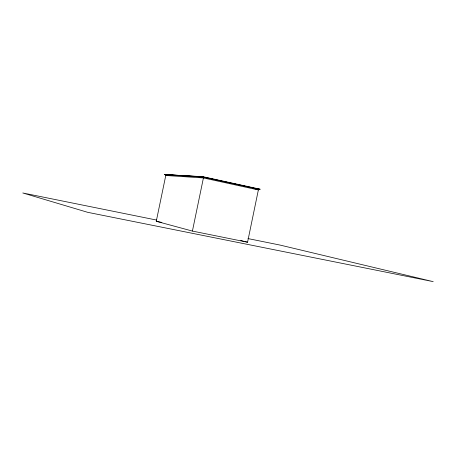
<?xml version="1.0" encoding="UTF-8"?>
<svg xmlns="http://www.w3.org/2000/svg" width="456" height="456" viewBox="0 0 456 456"><rect width="100%" height="100%" fill="white"/><g stroke="black" fill="none" stroke-linecap="round" stroke-linejoin="round"><path stroke-width="0.68" d="M192.415 231.078L156.271 221.291L165.967 174.574L203.638 176.888L192.415 231.078L247.562 242.227L258.58 188.904L257.167 188.784M202.874 176.671L164.77 174.614L202.812 176.974L202.874 176.671L259.966 189.16L259.903 189.457L257.44 189.234M165.916 174.83L203.581 177.184L258.518 189.2L254.978 188.887M165.779 175.492L203.422 177.948L258.364 189.952M256.796 188.881L259.966 189.16M156.636 220.077L22.8 192.974L87.723 212.331L433.2 281.637L280.012 245.066L247.95 238.573M156.271 221.291L161.851 222.425M164.821 174.363L167.358 174.876M164.77 174.614L168.224 175.366M202.812 176.974L259.903 189.457M240.717 240.454L243.458 241.167M244.826 241.52L247.562 242.227"/></g></svg>
